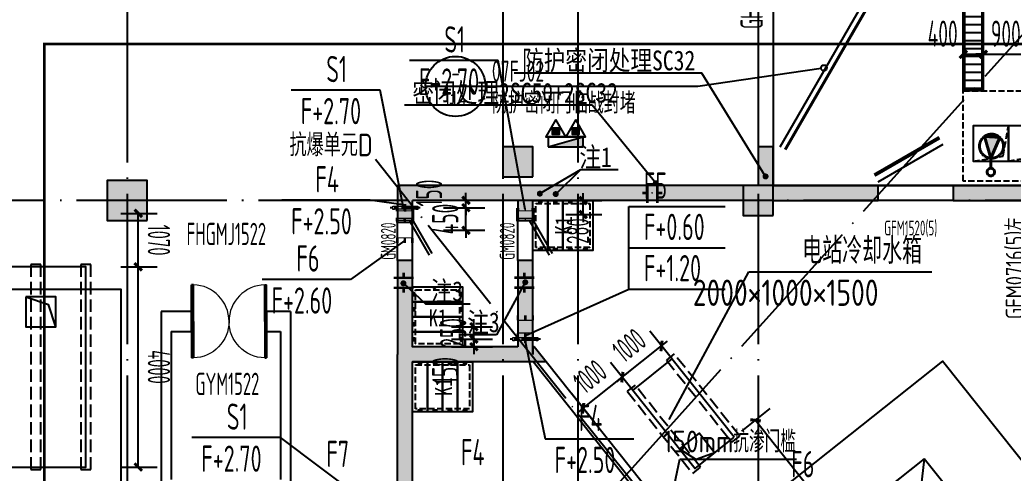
# Model space of a CAD drawing. Extents: x -473190 to 2138458, y -81875 to 2633646.
# Drawn here: x 1089212 to 1109052, y 75494 to 84552 of the extents above; entities that cross this region are included whole.
import ezdxf
from ezdxf.enums import TextEntityAlignment as Align

# ---------------------------------------------------------------- set-up
doc = ezdxf.new("R2010")
doc.units = 0
doc.header["$LTSCALE"] = 1000
for name, pattern in [('__DASH', [0.35, 0.25, -0.1]), ('CENTER2', [1.125, 0.75, -0.125, 0.125, -0.125]), ('CONTINOUS', [0]), ('DASH', [0.35, 0.25, -0.1]), ('DOTE', [2.42, 2, -0.2, 0.02, -0.2]), ('排水', [1.1, 1, -0.1])]:
    doc.linetypes.add(name, pattern=pattern)
for name, color, linetype in [('03小品', 2, 'Continuous'), ('A-COLUMN', 2, 'Continuous'), ('A-WALL', 2, 'Continuous'), ('C_柴油发电机组', 30, 'Continuous'), ('CABLETRAY_DIM', 3, 'Continuous'), ('CASING', 1, 'Continuous'), ('CASING-TEXT', 1, 'CONTINOUS'), ('DIM_IDEN', 3, 'Continuous'), ('DIM_LEAD', 3, 'Continuous'), ('DOOR_FIRE', 4, 'Continuous'), ('DOOR_FIRE_TEXT', 7, 'Continuous'), ('DOTE', 1, 'DOTE'), ('HOLE-TEXT-T', 3, 'Continuous'), ('PUB_DIM', 3, 'Continuous'), ('PUB_HATCH', 8, 'Continuous'), ('PUB_TEXT', 7, 'Continuous'), ('RF-JSK', 9, 'Continuous'), ('RF-M', 4, 'Continuous'), ('RF-MBH', 11, 'Continuous'), ('RF-QT', 30, 'Continuous'), ('TEL_LEAD', 3, 'Continuous'), ('TEL_TEXT', 7, 'Continuous'), ('TH_TEXT', 7, 'Continuous'), ('TWT_DASH', 8, 'DASH'), ('TWT_TEXT', 7, 'Continuous'), ('TWT_水箱', 7, 'Continuous'), ('W-EQUIP_消火栓', 7, 'Continuous'), ('W-EQUIP_灭火器', 7, 'Continuous'), ('人防电气套管', 6, 'Continuous'), ('人防通风设备', 240, 'Continuous'), ('图层1', 7, 'Continuous'), ('水套管', 1, 'Continuous'), ('索引线', 252, 'Continuous'), ('设备轴线', 8, 'Continuous'), ('集水坑', 4, 'Continuous')]:
    doc.layers.add(name, color=color, linetype=linetype)
for name, color, linetype, lineweight in [('GPS-污水', 2, '排水', 40), ('RF-WZ', 110, 'Continuous', 0), ('人防风管', 20, 'Continuous', 13), ('预留穿墙', 1, 'CONTINOUS', 13)]:
    doc.layers.add(name, color=color, linetype=linetype, lineweight=lineweight)
doc.styles.add('_TCH_DIM_T3', font='tssdeng.shx', dxfattribs={"width": 0.564706, "bigfont": '@@@tssdchn.shx'})
doc.styles.add('_TCH_WINDOW', font='tssdeng.shx', dxfattribs={"width": 0.8, "height": 3.5, "bigfont": 'tssdchn.shx'})
doc.styles.get("Standard").update_dxf_attribs({"font": 'gbenor.shx', "bigfont": 'gbcbig.shx'})
doc.styles.add('TYDG_01', font='', dxfattribs={"width": 0.8})
doc.styles.add('TYDG_02', font='TSSDENG', dxfattribs={"width": 0.8, "bigfont": 'TSSDCHN'})
doc.styles.add('宋体', font='', dxfattribs={"width": 0.8})
doc.styles.get('TYDG_01').set_extended_font_data('SimSun')
doc.styles.get('宋体').set_extended_font_data('SimSun')
doc.dimstyles.new('_TCH_ARCH&&150', dxfattribs={"dimtxt": 525, "dimasz": 150, "dimexe": 375, "dimexo": 450, "dimgap": 150, "dimtad": 1, "dimdec": 0, "dimzin": 0, "dimdsep": 46, "dimtxsty": '_TCH_DIM_T3', "dimblk": 'ARCHTICK', "dimcen": 0.09, "dimclrt": 7, "dimazin": 2, "dimtfac": 1, "dimtdec": 0, "dimtix": 1, "dimtmove": 2, "dimatfit": 3, "dimfxl": 0, "dimtolj": 1, "dimtzin": 0, "dimarcsym": 0})
doc.dimstyles.new('_TWT_ARCH&&150', dxfattribs={"dimtxt": 446.25, "dimasz": 150, "dimexe": 375, "dimexo": 450, "dimgap": 189.375, "dimtad": 1, "dimdec": 0, "dimzin": 0, "dimdsep": 46, "dimtxsty": '_TCH_DIM_T3', "dimblk": 'ARCHTICK', "dimcen": 0.09, "dimclrt": 7, "dimazin": 2, "dimtfac": 1, "dimtdec": 0, "dimtix": 1, "dimtmove": 2, "dimatfit": 3, "dimfxl": 0, "dimtolj": 1, "dimtzin": 0, "dimarcsym": 0})

# ---------------------------------------------------------------- blocks, each defined once
blk = doc.blocks.new('fdj')
at = {"layer": 'C_柴油发电机组'}
for points in [[(0, 4200), (-6200, 4200), (-6200, 0), (0, 0)], [(-4700, 1300), (-1700, 1300), (-1700, 2500), (-4700, 2500)], [(-4700, 1300), (-3500, 1300), (-3500, 2500), (-4700, 2500)]]:
    blk.add_lwpolyline(points, close=True, dxfattribs=at)
for points in [[(-3500, 1300), (-4700, 2500)], [(-4700, 1300), (-3500, 2500)], [(-3500, 2100), (-1700, 2100)], [(-3500, 1700), (-1700, 1700)]]:
    blk.add_lwpolyline(points, dxfattribs=at)
at = {"layer": 'C_柴油发电机组', "lineweight": -3, "const_width": 10}
for points in [[(-3950, 1900), (-3950, 2050)], [(-2450, 1900), (-2450, 2050)], [(-3950, 1900), (-4100, 1900)], [(-3950, 1900), (-3950, 1750)], [(-3950, 1900), (-3800, 1900)], [(-2450, 1900), (-2600, 1900)], [(-2450, 1900), (-2450, 1750)], [(-2450, 1900), (-2300, 1900)]]:
    blk.add_lwpolyline(points, dxfattribs=at)
blk = doc.blocks.new('$SB01_1')
h = blk.add_hatch(color=256)
h.dxf.hatch_style = 1
h.paths.add_polyline_path([(-0.381, -0.323), (0.5, 0), (-0.381, 0.323)])
h.paths.add_polyline_path([(0, 0), (0.002, 0), (0.002, 0.001), (0, 0.001)], flags=24)
h.paths.add_polyline_path([(0, -0.002), (0.003, -0.002), (0.003, -0.001), (0, -0.001)], flags=24)
h.paths.add_polyline_path([(0, -0.003), (0.003, -0.003), (0.003, -0.002), (0, -0.002)], flags=24)
for p, q in [((0.5, 0), (-0.381, 0.323)), ((-0.381, 0.323), (-0.381, -0.323)), ((0.5, 0), (-0.381, -0.323))]:
    blk.add_line(p, q)
blk.add_circle((0, 0), 0.5)
at = {"flags": 1}
for tag, p in [('UNIT', (0, 0)), ('SPEC', (0, -0.002)), ('WHAT', (0, -0.003))]:
    blk.add_attdef(tag, p, '', height=0.001, dxfattribs=at)
blk = doc.blocks.new('_ArchTick')
at = {"color": 0, "linetype": 'ByBlock', "const_width": 0.4}
blk.add_lwpolyline([(-0.5, -0.5), (0.5, 0.5)], dxfattribs=at)
blk = doc.blocks.new('*D5287')
at = {"layer": 'Defpoints', "color": 0, "transparency": 16777216}
for p in [(202234, -100747), (201834, -101706), (202234, -101706)]:
    blk.add_point(p, dxfattribs=at)
at = {"layer": 'PUB_DIM', "color": 0, "lineweight": -2, "transparency": 16777216}
for p, q in [((201834, -101256), (201834, -100372)), ((202234, -101256), (202234, -100372)), ((201834, -100747), (202234, -100747))]:
    blk.add_line(p, q, dxfattribs=at)
at = {"layer": 'PUB_DIM', "color": 0, "lineweight": -2, "transparency": 16777216, "xscale": 150, "yscale": 150, "zscale": 150, "rotation": 180}
blk.add_blockref('_ArchTick', (201834, -100747), dxfattribs=at)
at = {"layer": 'PUB_DIM', "color": 0, "lineweight": -2, "transparency": 16777216, "xscale": 150, "yscale": 150, "zscale": 150}
blk.add_blockref('_ArchTick', (202234, -100747), dxfattribs=at)
at = {"layer": 'PUB_DIM', "color": 7, "transparency": 16777216, "insert": (201422, -100335), "char_height": 525, "attachment_point": 5, "style": '_TCH_DIM_T3'}
blk.add_mtext('\\A1;400', dxfattribs=at)
blk = doc.blocks.new('*D5288')
at = {"layer": 'Defpoints', "color": 0, "transparency": 16777216}
for p in [(203134, -100747), (202234, -101706), (203134, -101706)]:
    blk.add_point(p, dxfattribs=at)
at = {"layer": 'PUB_DIM', "color": 0, "lineweight": -2, "transparency": 16777216}
for p, q in [((202234, -101256), (202234, -100372)), ((203134, -101256), (203134, -100372)), ((202234, -100747), (202084, -100747)), ((202234, -100747), (203134, -100747)), ((203134, -100747), (203284, -100747))]:
    blk.add_line(p, q, dxfattribs=at)
at = {"layer": 'PUB_DIM', "color": 0, "lineweight": -2, "transparency": 16777216, "xscale": 150, "yscale": 150, "zscale": 150}
blk.add_blockref('_ArchTick', (202234, -100747), dxfattribs=at)
at = {"layer": 'PUB_DIM', "color": 0, "lineweight": -2, "transparency": 16777216, "xscale": 150, "yscale": 150, "zscale": 150, "rotation": 180}
blk.add_blockref('_ArchTick', (203134, -100747), dxfattribs=at)
at = {"layer": 'PUB_DIM', "color": 7, "transparency": 16777216, "insert": (202684, -100335), "char_height": 525, "attachment_point": 5, "style": '_TCH_DIM_T3'}
blk.add_mtext('\\A1;900', dxfattribs=at)
blk = doc.blocks.new('$TwtSys$00000434')
for p, q in [((-0.5, 0.5), (-0.5, -0.5)), ((-0.5, -0.5), (0.5, 0.5)), ((0.5, 0.5), (-0.5, 0.5)), ((0.5, -0.5), (0.5, 0.5)), ((-0.5, -0.5), (0.5, -0.5))]:
    blk.add_line(p, q)
blk.add_solid([(0.5, -0.5), (0.5, 0.5), (-0.5, -0.5)])
blk = doc.blocks.new('$TwtSys$00000546')
h = blk.add_hatch()
h.set_pattern_fill('ANSI31', color=256, scale=200, style=0)
h.set_pattern_definition([(45, (-38543.802, -6670.83), (-17.67767, 17.67767), [])])
h.paths.add_polyline_path([(-65, 174), (65, 174), (65, 44), (-65, 44)])
for points in [[(0, 344), (-198, 0), (198, 0)], [(-65, 174), (65, 174), (65, 44), (-65, 44)]]:
    blk.add_lwpolyline(points, close=True)
blk = doc.blocks.new('RFJSK1')
at = {"layer": 'RF-JSK'}
for p, q in [((220418, 104411), (220418, 104351)), ((221398, 104411), (221398, 104351)), ((220418, 104111), (220418, 104051)), ((221398, 104111), (221398, 104051)), ((220418, 103811), (220418, 103751)), ((221398, 103811), (221398, 103751)), ((220418, 103511), (220418, 103451)), ((221398, 103511), (221398, 103451))]:
    blk.add_line(p, q, dxfattribs=at)
for points in [[(220408, 104531), (221408, 104531), (221408, 103331), (220408, 103331), (220408, 104531)], [(220408, 104411), (220408, 104531), (221408, 104531), (221408, 104411)], [(220408, 104411), (220448, 104411), (220448, 104351), (220408, 104351)], [(221408, 104411), (221368, 104411), (221368, 104351), (221408, 104351)], [(221408, 104351), (221408, 104231), (220408, 104231), (220408, 104351)], [(220408, 104111), (220408, 104231), (221408, 104231), (221408, 104111)], [(220408, 104111), (220448, 104111), (220448, 104051), (220408, 104051)], [(221408, 104051), (221408, 103931), (220408, 103931), (220408, 104051)], [(221408, 104111), (221368, 104111), (221368, 104051), (221408, 104051)], [(220408, 103811), (220408, 103931), (221408, 103931), (221408, 103811)], [(220408, 103811), (220448, 103811), (220448, 103751), (220408, 103751)], [(221408, 103811), (221368, 103811), (221368, 103751), (221408, 103751)], [(221408, 103751), (221408, 103631), (220408, 103631), (220408, 103751)], [(220408, 103511), (220408, 103631), (221408, 103631), (221408, 103511)], [(220408, 103511), (220448, 103511), (220448, 103451), (220408, 103451)], [(221408, 103451), (221408, 103331), (220408, 103331), (220408, 103451)], [(221408, 103511), (221368, 103511), (221368, 103451), (221408, 103451)]]:
    blk.add_lwpolyline(points, dxfattribs=at)
at = {"layer": 'RF-JSK', "linetype": '__DASH', "ltscale": 0.5}
blk.add_lwpolyline([(220468, 104471), (221348, 104471), (221348, 103391), (220468, 103391)], close=True, dxfattribs=at)
at = {"layer": 'RF-JSK', "color": 110, "style": 'TYDG_01', "width": 0.8}
blk.add_text('K1', height=339.9, dxfattribs=at).set_placement((220727, 103744))
blk = doc.blocks.new('$DorLib2D$00000179')
at = {"color": 0}
for p, q in [((-0.54, 0.169), (0.326, 0.669)), ((-0.5, 0.1), (0.366, 0.6))]:
    blk.add_line(p, q, dxfattribs=at)
blk = doc.blocks.new('$DorLib2D$00000002')
for p, q in [((-0.5, 0), (-0.5, 0.4875)), ((-0.475, 0.4875), (-0.5, 0.4875)), ((-0.475, 0), (-0.475, 0.4875)), ((0.475, 0), (0.475, 0.4875)), ((0.475, 0.4875), (0.5, 0.4875)), ((0.5, 0), (0.5, 0.4875)), ((-0.5, 0), (-0.475, 0)), ((0.5, 0), (0.475, 0))]:
    blk.add_line(p, q)
at = {"lineweight": 13}
for centre, start, end in [((-0.4875, 0), 0, 88.53072), ((0.4875, 0), 91.46928, 180)]:
    blk.add_arc(centre, 0.4875, start, end, dxfattribs=at)
blk = doc.blocks.new('$DorLib2D$00000212')
at = {"color": 0}
for p, q in [((-0.5, 0.0417), (-0.067, 0.2917)), ((0.5, 0.0417), (0.067, 0.2917))]:
    blk.add_line(p, q, dxfattribs=at)
at = {"color": 0, "const_width": 0.00833}
for points in [[(-0.5083, 0.0561), (-0.0753, 0.3061)], [(0.5083, 0.0561), (0.0753, 0.3061)]]:
    blk.add_lwpolyline(points, dxfattribs=at)
blk = doc.blocks.new('$DorLib2D$00000191')
at = {"color": 0}
blk.add_line((-0.5, 0.15), (0.366, 0.65), dxfattribs=at)
at = {"color": 0, "const_width": 0.05}
blk.add_lwpolyline([(-0.55, 0.237), (0.316, 0.737)], dxfattribs=at)
blk = doc.blocks.new('afasgasg')
at = {"layer": 'PUB_HATCH'}
for points in [[(520148.2, -734460.2), (520148.2, -733685.2), (519848.2, -733685.2), (519848.2, -734460.2), (519998.2, -734610.2)], [(512648.2, -734460.2), (512648.2, -735160.2), (512948.2, -735160.2), (512948.2, -734760.2)], [(515198.2, -734660.2), (515198.2, -734460.2), (512648.2, -734460.2), (512948.2, -734760.2), (515048.2, -734760.2)], [(519998.2, -734610.2), (519848.2, -734460.2), (515198.2, -734460.2), (515198.2, -734660.2), (515348.2, -734760.2), (519848.2, -734760.2)], [(520148.2, -734760.2), (522248.2, -734760.2), (522248.2, -734460.2), (520148.2, -734460.2), (519998.2, -734610.2)], [(525548.2, -734460.2), (523748.2, -734460.2), (523748.2, -734760.2), (525248.2, -734760.2)], [(515048.2, -734760.2), (515048.2, -735160.2), (515348.2, -735160.2), (515348.2, -734760.2), (515198.2, -734660.2)], [(519998.2, -734610.2), (519848.2, -734760.2), (520148.2, -734760.2)], [(512948.2, -737685.2), (512948.2, -735960.2), (512648.2, -735960.2), (512648.2, -737835.2), (512848.2, -737835.2)], [(515348.2, -737835.2), (515348.2, -735960.2), (515048.2, -735960.2), (515048.2, -737685.2), (515148.2, -737835.2)], [(512648.2, -740989.3), (512948.2, -741133.9), (512948.2, -737985.2), (512848.2, -737835.2), (512648.2, -737835.2)], [(515148.2, -737835.2), (515048.2, -737685.2), (512948.2, -737685.2), (512848.2, -737835.2), (512948.2, -737985.2), (515048.2, -737985.2)], [(515379.3, -737685.2), (515348.2, -737685.2), (515048.2, -737985.2), (515618.2, -737985.2)], [(515048.2, -737985.2), (515348.2, -737685.2), (515348.2, -737835.2), (515148.2, -737835.2)]]:
    blk.add_hatch(color=256, dxfattribs=at).paths.add_polyline_path(points)
blk.add_lwpolyline([(503123.2, -736535.2), (507123.2, -736535.2), (507123.2, -740535.2), (503123.2, -740535.2), (503123.2, -736535.2)])
at = {"layer": 'A-WALL'}
for p, q in [((508531.5, -736975.3), (507923.2, -736975.3)), ((507923.2, -736975.3), (507923.2, -740535.2)), ((508531.5, -737375.3), (508531.5, -736975.3)), ((510510.9, -736975.3), (510031.5, -736975.3)), ((510031.5, -736975.3), (510031.5, -737375.3)), ((510510.9, -736975.3), (510510.9, -740535.2)), ((508123.2, -737375.3), (508531.5, -737375.3)), ((508123.2, -737375.3), (508123.2, -740335.2)), ((510031.5, -737375.3), (510310.9, -737375.3)), ((510310.9, -737375.3), (510310.9, -740335.2)), ((515362.6, -737985.2), (517766.6, -741004)), ((517923, -740879.4), (515618.2, -737985.2))]:
    blk.add_line(p, q, dxfattribs=at)
at = {"layer": 'DIM_LEAD', "color": 0}
for p, q in [((518050.3, -741039.2), (518287, -739928.4)), ((518287, -739928.4), (520616, -739928.4))]:
    blk.add_line(p, q, dxfattribs=at)
at = {"layer": 'DOTE'}
blk.add_line((522040.5, -746290.4), (512205.1, -733940.1), dxfattribs=at)
at = {"layer": 'RF-M'}
for p, q in [((523748.2, -734460.2), (522248.2, -734460.2)), ((523748.2, -734760.2), (522248.2, -734760.2)), ((512648.2, -735960.2), (512648.2, -735160.2)), ((512948.2, -735960.2), (512948.2, -735160.2)), ((515048.2, -735960.2), (515048.2, -735160.2)), ((515348.2, -735960.2), (515348.2, -735160.2))]:
    blk.add_line(p, q, dxfattribs=at)
at = {"layer": 'RF-QT'}
for p, q in [((520148.2, -733685.2), (519848.2, -733685.2)), ((519848.2, -733685.2), (519848.2, -734460.2)), ((520148.2, -734460.2), (520148.2, -733685.2)), ((512648.2, -734460.2), (512648.2, -735160.2)), ((515198.2, -734460.2), (512648.2, -734460.2)), ((519848.2, -734460.2), (515198.2, -734460.2)), ((522248.2, -734460.2), (520148.2, -734460.2)), ((522248.2, -734760.2), (522248.2, -734460.2)), ((525548.2, -734460.2), (523748.2, -734460.2)), ((523748.2, -734460.2), (523748.2, -734760.2)), ((512948.2, -735160.2), (512948.2, -734760.2)), ((515048.2, -734760.2), (512948.2, -734760.2)), ((515048.2, -734760.2), (515048.2, -735160.2)), ((519848.2, -734760.2), (515348.2, -734760.2)), ((515348.2, -735160.2), (515348.2, -734760.2)), ((519848.2, -734760.2), (519848.2, -734760.2)), ((520148.2, -734760.2), (519848.2, -734760.2)), ((520148.2, -734760.2), (522248.2, -734760.2)), ((520148.2, -734760.2), (520148.2, -734760.2)), ((523748.2, -734760.2), (525248.2, -734760.2)), ((512648.2, -735160.2), (512948.2, -735160.2)), ((515048.2, -735160.2), (515348.2, -735160.2)), ((512948.2, -735960.2), (512648.2, -735960.2)), ((512648.2, -735960.2), (512648.2, -737835.2)), ((512948.2, -737685.2), (512948.2, -735960.2)), ((515348.2, -735960.2), (515048.2, -735960.2)), ((515048.2, -735960.2), (515048.2, -737685.2)), ((515348.2, -737835.2), (515348.2, -735960.2)), ((512648.2, -740989.3), (512648.2, -737835.2)), ((515048.2, -737685.2), (512948.2, -737685.2)), ((515379.3, -737685.2), (515348.2, -737685.2)), ((515348.2, -737685.2), (515348.2, -737835.2)), ((515618.2, -737985.2), (515379.3, -737685.2)), ((515048.2, -737985.2), (512948.2, -737985.2)), ((512948.2, -741133.9), (512948.2, -737985.2)), ((515618.2, -737985.2), (515048.2, -737985.2)), ((515048.2, -737985.2), (515048.2, -737985.2))]:
    blk.add_line(p, q, dxfattribs=at)
at = {"layer": 'DOOR_FIRE'}
ref = blk.add_blockref('$DorLib2D$00000002', (509281.5, -737175.3), dxfattribs=dict(at, xscale=-1500, yscale=-1500, zscale=400, rotation=180.0000000045143))
ref.add_attrib('A', 'FHGMJ1522', (508433.4, -735652.2), dxfattribs={"layer": 'DOOR_FIRE_TEXT', "height": 446.25, "rotation": 0, "style": '_TCH_WINDOW', "width": 0.564706})
ref = blk.add_blockref('$DorLib2D$00000002', (509281.5, -737175.3), dxfattribs=dict(at, xscale=-1500, yscale=1500, zscale=100, rotation=180.0000000045143))
ref.add_attrib('A', 'GYM1522', (508607.9, -738647.7), dxfattribs={"layer": 'DOOR_FIRE_TEXT', "height": 446.25, "rotation": 0, "style": '_TCH_WINDOW', "width": 0.564706})
at = {"layer": 'RF-JSK', "linetype": 'ByBlock', "rotation": 90}
for p in [(619878.8, -956168.4), (617478.8, -959393.4)]:
    blk.add_blockref('RFJSK1', p, dxfattribs=at)
at = {"layer": 'RF-JSK', "linetype": 'ByBlock'}
blk.add_blockref('RFJSK1', (292540, -841015.8), dxfattribs=at)
at = {"layer": 'RF-M'}
ref = blk.add_blockref('$DorLib2D$00000212', (519998.2, -730185.2), dxfattribs=dict(at, xscale=-7000, yscale=7000, zscale=300, rotation=270))
ref.add_attrib('A', 'GHSFM7022(5)', (519944.6, -731333.8), dxfattribs={"layer": 'RF-MBH', "height": 446.25, "rotation": 90, "style": '_TCH_WINDOW', "width": 0.564706})
ref = blk.add_blockref('$DorLib2D$00000191', (522998.2, -734610.2), dxfattribs=dict(at, xscale=-1500, yscale=-1500, zscale=300, rotation=180))
ref.add_attrib('A', 'GFM1520(5)', (522368.2, -735458.7), dxfattribs={"layer": 'RF-MBH', "height": 297.5, "style": '_TCH_WINDOW', "width": 0.564706})
at = {"layer": 'RF-M', "lineweight": 15}
ref = blk.add_blockref('$DorLib2D$00000179', (512798.2, -735560.2), dxfattribs=dict(at, xscale=-800, yscale=-800, zscale=300, rotation=90))
ref.add_attrib('A', 'GM0820', (512611.8, -735944.7), dxfattribs={"layer": 'RF-MBH', "lineweight": 15, "height": 297.5, "rotation": 90, "style": '_TCH_WINDOW', "width": 0.564706})
ref = blk.add_blockref('$DorLib2D$00000179', (515198.2, -735560.2), dxfattribs=dict(at, xscale=-800, yscale=-800, zscale=300, rotation=90))
ref.add_attrib('A', 'GM0820', (514987, -735944.7), dxfattribs={"layer": 'RF-MBH', "lineweight": 15, "height": 297.5, "rotation": 90, "style": '_TCH_WINDOW', "width": 0.564706})
ref = blk.add_blockref('$DorLib2D$00000191', (525398.2, -735910.2), dxfattribs=dict(at, xscale=700, yscale=-700, zscale=300, rotation=90.00000000286937))
ref.add_attrib('A', 'GFM0716(5)左', (525148.2, -737132.3), dxfattribs={"layer": 'RF-MBH', "lineweight": 15, "height": 350, "rotation": 90, "style": '_TCH_WINDOW', "width": 0.8})
at = {"layer": 'PUB_TEXT'}
blk.add_text('150mm抗渗门槛', height=434.04, dxfattribs=at).set_placement((517952.3, -739793.4))
blk = doc.blocks.new('zsgc')
at = {"layer": 'RF-WZ', "style": 'TYDG_02', "width": 0.8}
blk.add_text('抗爆单元D', height=450, rotation=90, dxfattribs=at).set_placement((-243153.1, -165518.6))
blk = doc.blocks.new('TG11')
at = {"layer": '人防电气套管', "const_width": 50}
for points in [[(150, 200), (150, 100)], [(350, 100), (-50, 100)], [(350, -100), (-50, -100)], [(150, -100), (150, -200)]]:
    blk.add_lwpolyline(points, dxfattribs=at)
at = {"layer": '人防电气套管'}
blk.add_circle((150, 0), 0.00936, dxfattribs=at)
blk = doc.blocks.new('A$C1A97502D')
at = {"layer": 'CABLETRAY_DIM'}
for p, q in [((-18621, -81453), (-22370, -81453)), ((-17350, -83520), (-18621, -81453)), ((-20813, -82097), (-24562, -82097)), ((-19542, -83655), (-20813, -82097))]:
    blk.add_line(p, q, dxfattribs=at)
at = {"layer": 'CABLETRAY_DIM', "const_width": 60}
for points in [[(-17334, -83546, 1), (-17366, -83494, 1)], [(-19523, -83678, 1), (-19561, -83631, 1)]]:
    blk.add_lwpolyline(points, format="xyb", close=True, dxfattribs=at)
at = {"layer": 'TEL_LEAD'}
for p, q in [((-21859, -83863), (-21040, -83384)), ((-21541, -83872), (-21040, -83384)), ((-21040, -83384), (-20295, -83384)), ((-24583, -85655), (-24141, -86063)), ((-22150, -85635), (-22723, -86684)), ((-24141, -86063), (-23249, -86063)), ((-22723, -86684), (-23467, -86684))]:
    blk.add_line(p, q, dxfattribs=at)
at = {"layer": 'TEL_LEAD', "const_width": 60}
for points in [[(-21884, -83879, 1), (-21833, -83848, 1)], [(-21563, -83893, 1), (-21520, -83851, 1)], [(-24605, -85635, 1), (-24561, -85676, 1)], [(-22136, -85608, 1), (-22164, -85661, 1)]]:
    blk.add_lwpolyline(points, format="xyb", close=True, dxfattribs=at)
at = {"layer": '人防电气套管', "rotation": 90}
blk.add_blockref('TG11', (-19612, -84000), dxfattribs=at)
at = {"layer": '人防电气套管'}
for p in [(-24729, -85645), (-22319, -85641)]:
    blk.add_blockref('TG11', p, dxfattribs=at)
at = {"layer": 'TEL_TEXT', "style": '宋体', "width": 0.8}
for s, height, p in [('防护密闭处理SC32', 396.5, (-22213, -81400)), ('密闭处理2SC50+2SC32', 396.52, (-24404, -82045)), ('注1', 396.5, (-21069, -83331)), ('注3', 396.5, (-24041, -86010)), ('注3', 396.5, (-23309, -86632))]:
    blk.add_text(s, height=height, dxfattribs=at).set_placement(p)
blk = doc.blocks.new('*D5852')
at = {"layer": 'Defpoints', "color": 0, "transparency": 16777216}
for p in [(-29080, -80025), (-28280, -80025), (-29080, -84025)]:
    blk.add_point(p, dxfattribs=at)
at = {"layer": 'TWT_水箱', "color": 0, "lineweight": -2, "transparency": 16777216}
for p, q in [((-28630, -80025), (-27905, -80025)), ((-28280, -84025), (-28280, -80025)), ((-28630, -84025), (-27905, -84025))]:
    blk.add_line(p, q, dxfattribs=at)
at = {"layer": 'TWT_水箱', "color": 0, "lineweight": -2, "transparency": 16777216, "xscale": 150, "yscale": 150, "zscale": 150}
for p, rotation in [((-28280, -80025), 90.00012351679403), ((-28280, -84025), 270.000123516794)]:
    blk.add_blockref('_ArchTick', p, dxfattribs=dict(at, rotation=rotation))
at = {"layer": 'TWT_水箱', "color": 7, "transparency": 16777216, "insert": (-27867, -82025), "char_height": 446.2, "attachment_point": 5, "rotation": 270.0001, "style": '_TCH_DIM_T3'}
blk.add_mtext('\\A1;4000', dxfattribs=at)
blk = doc.blocks.new('*D5853')
at = {"layer": 'Defpoints', "color": 0, "transparency": 16777216}
for p in [(-29080, -78955), (-28280, -78955), (-29080, -80025)]:
    blk.add_point(p, dxfattribs=at)
at = {"layer": 'TWT_水箱', "color": 0, "lineweight": -2, "transparency": 16777216}
for p, q in [((-28630, -78955), (-27905, -78955)), ((-28280, -80025), (-28280, -78955)), ((-28630, -80025), (-27905, -80025))]:
    blk.add_line(p, q, dxfattribs=at)
at = {"layer": 'TWT_水箱', "color": 0, "lineweight": -2, "transparency": 16777216, "xscale": 150, "yscale": 150, "zscale": 150}
for p, rotation in [((-28280, -78955), 90.00012351679396), ((-28280, -80025), 270.000123516794)]:
    blk.add_blockref('_ArchTick', p, dxfattribs=dict(at, rotation=rotation))
at = {"layer": 'TWT_水箱', "color": 7, "transparency": 16777216, "insert": (-27867, -79490), "char_height": 446.2, "attachment_point": 5, "rotation": 270.0001, "style": '_TCH_DIM_T3'}
blk.add_mtext('\\A1;1070', dxfattribs=at)
blk = doc.blocks.new('*D5874')
at = {"layer": 'Defpoints', "color": 0, "transparency": 16777216}
for p in [(-17828, -81605), (-17330, -82230), (-18112, -82853)]:
    blk.add_point(p, dxfattribs=at)
at = {"layer": 'TWT_水箱', "color": 0, "lineweight": -2, "transparency": 16777216}
for p, q in [((-17610, -81878), (-18062, -81311)), ((-17828, -81605), (-17711, -81511)), ((-18611, -82228), (-17828, -81605)), ((-18393, -82501), (-18844, -81934)), ((-18611, -82228), (-18728, -82321))]:
    blk.add_line(p, q, dxfattribs=at)
at = {"layer": 'TWT_水箱', "color": 0, "lineweight": -2, "transparency": 16777216, "xscale": 150, "yscale": 150, "zscale": 150}
for p, rotation in [((-17828, -81605), 218.5325870247255), ((-18611, -82228), 38.53258702472546)]:
    blk.add_blockref('_ArchTick', p, dxfattribs=dict(at, rotation=rotation))
at = {"layer": 'TWT_水箱', "color": 7, "transparency": 16777216, "insert": (-18476, -81593), "char_height": 446.2, "attachment_point": 5, "rotation": 38.5326, "style": '_TCH_DIM_T3'}
blk.add_mtext('\\A1;1000', dxfattribs=at)
blk = doc.blocks.new('*D5875')
at = {"layer": 'Defpoints', "color": 0, "transparency": 16777216}
for p in [(-18611, -82228), (-18112, -82853), (-18895, -83476)]:
    blk.add_point(p, dxfattribs=at)
at = {"layer": 'TWT_水箱', "color": 0, "lineweight": -2, "transparency": 16777216}
for p, q in [((-18393, -82501), (-18844, -81934)), ((-18611, -82228), (-18493, -82134)), ((-19393, -82850), (-18611, -82228)), ((-19175, -83124), (-19627, -82557)), ((-19393, -82850), (-19510, -82944))]:
    blk.add_line(p, q, dxfattribs=at)
at = {"layer": 'TWT_水箱', "color": 0, "lineweight": -2, "transparency": 16777216, "xscale": 150, "yscale": 150, "zscale": 150}
for p, rotation in [((-18611, -82228), 218.5325870247249), ((-19393, -82850), 38.53258702472482)]:
    blk.add_blockref('_ArchTick', p, dxfattribs=dict(at, rotation=rotation))
at = {"layer": 'TWT_水箱', "color": 7, "transparency": 16777216, "insert": (-19259, -82216), "char_height": 446.2, "attachment_point": 5, "rotation": 38.5326, "style": '_TCH_DIM_T3'}
blk.add_mtext('\\A1;1000', dxfattribs=at)
blk = doc.blocks.new('*D5876')
at = {"layer": 'Defpoints', "color": 0, "transparency": 16777216}
for p in [(-16576, -83588), (-12462, -87471), (-13088, -87969)]:
    blk.add_point(p, dxfattribs=at)
at = {"layer": 'TWT_水箱', "color": 0, "lineweight": -2, "transparency": 16777216}
for p, q in [((-16224, -83308), (-15657, -82856)), ((-15950, -83090), (-14610, -84773)), ((-12462, -87471), (-13927, -85631)), ((-12736, -87689), (-12168, -87237))]:
    blk.add_line(p, q, dxfattribs=at)
at = {"layer": 'TWT_水箱', "color": 0, "lineweight": -2, "transparency": 16777216, "xscale": 150, "yscale": 150, "zscale": 150}
for p, rotation in [((-15950, -83090), 128.5325870247285), ((-12462, -87471), 308.5325870247285)]:
    blk.add_blockref('_ArchTick', p, dxfattribs=dict(at, rotation=rotation))
at = {"layer": 'TWT_水箱', "color": 7, "transparency": 16777216, "insert": (-14558, -85433), "char_height": 446.2, "attachment_point": 5, "rotation": 308.5326, "style": '_TCH_DIM_T3'}
blk.add_mtext('\\A1;5600', dxfattribs=at)
blk = doc.blocks.new('$VALVE$00000549')
at = {"const_width": 30}
for points in [[(-290, -176), (-290, 176)], [(40, 101), (-210, 101), (-210, 176)], [(40, 101), (40, 176)], [(40, 101), (290, 101), (290, 176)], [(-210, -174), (-210, -99), (40, -99)], [(40, -174), (40, -99)], [(290, -174), (290, -99), (40, -99)]]:
    blk.add_lwpolyline(points, dxfattribs=at)
blk = doc.blocks.new('$VALVE$00000551')
at = {"const_width": 30}
for points in [[(-332, -177), (-332, 175)], [(-2, 100), (-252, 100), (-252, 175)], [(-2, 100), (-2, 175)], [(-2, 100), (248, 100), (248, 175)], [(332, -175), (332, 177)], [(-252, -175), (-252, -100), (-2, -100)], [(-2, -175), (-2, -100)], [(248, -175), (248, -100), (-2, -100)]]:
    blk.add_lwpolyline(points, dxfattribs=at)
blk = doc.blocks.new('*D5878')
at = {"layer": 'Defpoints', "color": 0, "transparency": 16777216}
for p in [(-20191, -78700), (-19392, -78700), (-20191, -78980)]:
    blk.add_point(p, dxfattribs=at)
at = {"layer": '水套管', "color": 0, "lineweight": -2, "transparency": 16777216}
for p, q in [((-19392, -78700), (-19392, -78550)), ((-19741, -78700), (-19017, -78700)), ((-19392, -78980), (-19392, -78700)), ((-19741, -78980), (-19017, -78980)), ((-19392, -78980), (-19392, -79130))]:
    blk.add_line(p, q, dxfattribs=at)
at = {"layer": '水套管', "color": 0, "lineweight": -2, "transparency": 16777216, "xscale": 150, "yscale": 150, "zscale": 150}
for p, rotation in [((-19392, -78700), 270), ((-19392, -78980), 90)]:
    blk.add_blockref('_ArchTick', p, dxfattribs=dict(at, rotation=rotation))
at = {"layer": '水套管', "color": 7, "transparency": 16777216, "insert": (-19500, -79309), "char_height": 446.2, "attachment_point": 5, "rotation": 90, "style": '_TCH_DIM_T3'}
blk.add_mtext('\\A1;280', dxfattribs=at)
blk = doc.blocks.new('套管')
at = {"layer": 'CASING'}
for points, const_width in [([(1254603, -142324), (1254603, -142222)], 50), ([(1254753, -142324), (1254753, -142222)], 50), ([(1254903, -142324), (1254903, -142222)], 50), ([(1254903, -142324), (1254603, -142324)], 25)]:
    blk.add_lwpolyline(points, dxfattribs=dict(at, const_width=const_width))
blk = doc.blocks.new('A$C288438C9')
at = {"layer": '人防通风设备', "const_width": 50}
for points in [[(50, 300), (0, 300)], [(100, 300), (150, 300)]]:
    blk.add_lwpolyline(points, dxfattribs=at)
at = {"layer": '人防风管'}
for p, q in [((50, 50), (50, 550)), ((100, 50), (100, 550))]:
    blk.add_line(p, q, dxfattribs=at)
for points in [[(40, 515), (110, 515), (110, 550), (40, 550)], [(40, 50), (110, 50), (110, 85), (40, 85)]]:
    blk.add_lwpolyline(points, close=True, dxfattribs=at)
at = {"layer": '设备轴线', "linetype": 'CENTER2', "ltscale": 0.5}
blk.add_line((75, 0), (75, 600), dxfattribs=at)
blk = doc.blocks.new('*D5934')
at = {"layer": 'CASING-TEXT', "color": 0, "lineweight": -2, "transparency": 16777216}
for p, q in [((-21736, -78846), (-21736, -78696)), ((-22186, -78846), (-21361, -78846)), ((-21736, -79296), (-21736, -78846)), ((-22186, -79296), (-21361, -79296)), ((-21736, -79296), (-21736, -79446))]:
    blk.add_line(p, q, dxfattribs=at)
at = {"layer": 'Defpoints', "color": 0, "transparency": 16777216}
for p in [(-22636, -78846), (-21736, -78846), (-22636, -79296)]:
    blk.add_point(p, dxfattribs=at)
at = {"layer": 'CASING-TEXT', "color": 0, "lineweight": -2, "transparency": 16777216, "xscale": 150, "yscale": 150, "zscale": 150}
for p, rotation in [((-21736, -78846), 269.9818715381731), ((-21736, -79296), 89.98187153817311)]:
    blk.add_blockref('_ArchTick', p, dxfattribs=dict(at, rotation=rotation))
at = {"layer": 'CASING-TEXT', "color": 7, "transparency": 16777216, "insert": (-22149, -79071), "char_height": 525, "attachment_point": 5, "rotation": 89.9819, "style": '_TCH_DIM_T3'}
blk.add_mtext('\\A1;450', dxfattribs=at)
blk = doc.blocks.new('*D5935')
at = {"layer": 'CASING-TEXT', "color": 0, "lineweight": -2, "transparency": 16777216}
for p, q in [((-21736, -78696), (-21736, -78546)), ((-22186, -78696), (-21361, -78696)), ((-21736, -78846), (-21736, -78696)), ((-22186, -78846), (-21361, -78846)), ((-21736, -78846), (-21736, -78996))]:
    blk.add_line(p, q, dxfattribs=at)
at = {"layer": 'Defpoints', "color": 0, "transparency": 16777216}
for p in [(-22636, -78696), (-21736, -78696), (-22636, -78846)]:
    blk.add_point(p, dxfattribs=at)
at = {"layer": 'CASING-TEXT', "color": 0, "lineweight": -2, "transparency": 16777216, "xscale": 150, "yscale": 150, "zscale": 150}
for p, rotation in [((-21736, -78696), 269.9818715381734), ((-21736, -78846), 89.98187153817344)]:
    blk.add_blockref('_ArchTick', p, dxfattribs=dict(at, rotation=rotation))
at = {"layer": 'CASING-TEXT', "color": 7, "transparency": 16777216, "insert": (-22474, -78552), "char_height": 525, "attachment_point": 5, "rotation": 89.9819, "style": '_TCH_DIM_T3'}
blk.add_mtext('\\A1;150', dxfattribs=at)
blk = doc.blocks.new('*D5936')
at = {"layer": 'CASING-TEXT', "color": 0, "lineweight": -2, "transparency": 16777216}
for p, q in [((-21578, -81222), (-21578, -81072)), ((-22028, -81222), (-21203, -81222)), ((-21578, -81472), (-21578, -81222)), ((-22028, -81472), (-21203, -81472)), ((-21578, -81472), (-21578, -81622))]:
    blk.add_line(p, q, dxfattribs=at)
at = {"layer": 'Defpoints', "color": 0, "transparency": 16777216}
for p in [(-22478, -81221), (-21578, -81222), (-22478, -81471)]:
    blk.add_point(p, dxfattribs=at)
at = {"layer": 'CASING-TEXT', "color": 0, "lineweight": -2, "transparency": 16777216, "xscale": 150, "yscale": 150, "zscale": 150}
for p, rotation in [((-21578, -81222), 269.9818715468444), ((-21578, -81472), 89.98187154684442)]:
    blk.add_blockref('_ArchTick', p, dxfattribs=dict(at, rotation=rotation))
at = {"layer": 'CASING-TEXT', "color": 7, "transparency": 16777216, "insert": (-21991, -81347), "char_height": 525, "attachment_point": 5, "rotation": 89.9819, "style": '_TCH_DIM_T3'}
blk.add_mtext('\\A1;250', dxfattribs=at)
blk = doc.blocks.new('*D5937')
at = {"layer": 'CASING-TEXT', "color": 0, "lineweight": -2, "transparency": 16777216}
for p, q in [((-21578, -81472), (-21578, -81322)), ((-22028, -81472), (-21203, -81472)), ((-21578, -81622), (-21578, -81472)), ((-22028, -81622), (-21203, -81622)), ((-21578, -81622), (-21578, -81772))]:
    blk.add_line(p, q, dxfattribs=at)
at = {"layer": 'Defpoints', "color": 0, "transparency": 16777216}
for p in [(-22478, -81471), (-21578, -81472), (-22478, -81621)]:
    blk.add_point(p, dxfattribs=at)
at = {"layer": 'CASING-TEXT', "color": 0, "lineweight": -2, "transparency": 16777216, "xscale": 150, "yscale": 150, "zscale": 150}
for p, rotation in [((-21578, -81472), 269.9818715468451), ((-21578, -81622), 89.98187154684506)]:
    blk.add_blockref('_ArchTick', p, dxfattribs=dict(at, rotation=rotation))
at = {"layer": 'CASING-TEXT', "color": 7, "transparency": 16777216, "insert": (-22151, -82099), "char_height": 525, "attachment_point": 5, "rotation": 89.9819, "style": '_TCH_DIM_T3'}
blk.add_mtext('\\A1;150', dxfattribs=at)
blk = doc.blocks.new('_FZH')
blk.add_lwpolyline([(-0.5, -0.5), (0.5, -0.5), (0.5, 0.5), (-0.5, 0.5)], close=True)
at = {"layer": 'PUB_HATCH'}
blk.add_solid([(-0.5, -0.5), (0.5, -0.5), (-0.5, 0.5), (0.5, 0.5)], dxfattribs=at)
blk = doc.blocks.new('A$C3672542B')
at = {"layer": '03小品'}
h = blk.add_hatch(dxfattribs=at)
h.set_pattern_fill('ANSI31', color=8, scale=100, angle=495, style=0)
h.set_pattern_definition([(180, (-564912.22, 2991488.16), (-2e-12, -158.75), [])])
h.paths.add_polyline_path([(202203.7, -94998.2), (201863.7, -94998.2), (201863.7, -101449.8), (202203.7, -101449.8)])
at = {"layer": '03小品', "color": 4}
blk.add_lwpolyline([(202233.7, -95112.8), (202233.7, -101479.8), (201833.7, -101479.8), (201834.1, -94968.2), (202234.1, -94968.2), (202233.7, -95112.8)], dxfattribs=at)
blk.add_lwpolyline([(202203.7, -95112.8), (202203.7, -101449.8), (201863.7, -101449.8), (201863.7, -94998.2), (202203.7, -94998.2)], close=True, dxfattribs=at)
at = {"layer": 'GPS-污水', "linetype": '排水'}
blk.add_line((202383.7, -103024.8), (202383.7, -102823), dxfattribs=at)
blk.add_circle((202383.7, -103099.8), 75, dxfattribs=at)
at = {"layer": '集水坑', "linetype": 'DASH', "ltscale": 0.5}
blk.add_lwpolyline([(201833.7, -101479.8), (203633.7, -101479.8), (203633.7, -103279.8), (201833.7, -103279.8)], close=True, dxfattribs=at)
at = {"layer": '集水坑', "linetype": 'Continuous', "ltscale": 0.5}
for points in [[(202733.7, -102179.8), (202033.7, -102179.8), (202033.7, -102879.8), (202733.7, -102879.8)], [(203433.7, -102179.8), (202733.7, -102179.8), (202733.7, -102879.8), (203433.7, -102879.8)]]:
    blk.add_lwpolyline(points, close=True, dxfattribs=at)
at = {"layer": '集水坑', "linetype": 'DASH', "ltscale": 0.5}
for points in [[(202033.7, -102885.8), (202629.5, -102781.7), (202733.7, -102185.8)], [(202733.7, -102879.8), (203329.5, -102775.6), (203433.7, -102179.8)]]:
    blk.add_lwpolyline(points, dxfattribs=at)
at = {"layer": 'GPS-污水', "linetype": '排水', "xscale": -480.0000000000002, "yscale": 480.0000000000002, "zscale": 480.0000000000002, "rotation": 86.25353747292927}
blk.add_blockref('$SB01_1', (202397.2, -102583.5, 0), dxfattribs=at)
at = {"layer": 'PUB_DIM'}
dim = blk.add_linear_dim(base=(202233.7, -100747.3), p1=(201833.7, -101705.8), p2=(202233.7, -101705.8), angle=0, dimstyle='_TCH_ARCH&&150', dxfattribs=at)
dim.commit()
dim.dimension.update_dxf_attribs({"geometry": '*D5287', "text_midpoint": (201422, -100334.8), "dimtype": 161})
dim = blk.add_aligned_dim(p1=(202233.7, -101705.8), p2=(203133.7, -101705.8), distance=958.5, dimstyle='_TCH_ARCH&&150', dxfattribs=at)
dim.commit()
dim.dimension.update_dxf_attribs({"geometry": '*D5288', "text_midpoint": (202683.7, -100334.8)})
blk = doc.blocks.new('A$C26D95103')
at = {"layer": 'TWT_DASH'}
for points in [[(-30425, -79975), (-30425, -84075), (-30225, -84075), (-30225, -79975)], [(-29425, -79975), (-29425, -84075), (-29225, -84075), (-29225, -79975)], [(-16266.4, -83405.5), (-17574.6, -81762.8), (-17731, -81887.4), (-16422.8, -83530.1)], [(-17048.6, -84028.5), (-18356.8, -82385.7), (-18513.3, -82510.3), (-17205.1, -84153.1)]]:
    blk.add_lwpolyline(points, close=True, dxfattribs=at)
at = {"layer": 'TWT_水箱'}
for p, q in [((-17675.7, -83074.6), (-16085.3, -80121.8)), ((-16085.3, -80121.8), (-12426.1, -80121.8)), ((-30525, -80625, 0), (-30075, -80775, 0)), ((-29925, -81225, 0), (-30075, -80775, 0)), ((-17469.5, -83660.5, 50200), (-17138.1, -83876, 50200)), ((-16766.9, -83740.2, 50200), (-17138.1, -83876, 50200))]:
    blk.add_line(p, q, dxfattribs=at)
for points in [[(-32325, -80025), (-32325, -84025), (-29325, -84025), (-29325, -80025)], [(-30525, -80625), (-30525, -81225), (-29925, -81225), (-29925, -80625)], [(-16375.7, -83428.7), (-17621.6, -81864.2), (-18403.9, -82487.2), (-17158, -84051.7)], [(-16766.9, -83740.2), (-17078.3, -83349.1), (-17469.5, -83660.5), (-17158, -84051.7)]]:
    blk.add_lwpolyline(points, close=True, dxfattribs=at)
at = {"layer": '水套管'}
for p, q in [((-21091.5, -75900), (-22864.2, -75900)), ((-20549.1, -78877.2), (-21091.5, -75900)), ((-23450.3, -76492.1), (-25223, -76492.1)), ((-22974.2, -78877.9), (-23450.3, -76492.1)), ((-25437.3, -83436.6), (-27210, -83436.6)), ((-23162, -85139.3), (-25437.3, -83436.6))]:
    blk.add_line(p, q, dxfattribs=at)
at = {"layer": '水套管', "xscale": -0.6, "yscale": -0.75, "zscale": 0.6}
blk.add_blockref('$VALVE$00000549', (-22950, -78980.3), dxfattribs=at)
at = {"layer": '水套管', "xscale": 0.525, "yscale": 0.75, "zscale": 0.525, "rotation": 180}
blk.add_blockref('$VALVE$00000551', (-20550, -78980.3), dxfattribs=at)
at = {"layer": 'TH_TEXT', "style": 'TYDG_02', "width": 0.64}
for s, p in [('S1', (-22165.3, -75742.5)), ('S1', (-24524, -76334.6)), ('F+2.70', (-22675.7, -76582.5)), ('F+2.70', (-25034.5, -77174.6)), ('S1', (-26511, -83279.1)), ('F+2.70', (-27021.5, -84119.1))]:
    blk.add_text(s, height=525, dxfattribs=at).set_placement(p)
at = {"layer": 'TWT_TEXT', "style": 'TYDG_02', "width": 0.8}
for s, p in [('电站冷却水箱', (-15017.6, -79964.3)), ('2000×1000×1500', (-17203.6, -80804.3))]:
    blk.add_text(s, height=525, dxfattribs=at).set_placement(p)
at = {"layer": 'TWT_水箱'}
for p1, p2, distance, picture, middle in [((-29079.9, -80025), (-29079.9, -78955), -800, '*D5853', (-27867.4, -79490)), ((-29079.9, -84025), (-29079.9, -80025), -800, '*D5852', (-27867.4, -82025)), ((-18112.3, -82853.3), (-17330, -82230.4), 800, '*D5874', (-18476.5, -81593.4)), ((-18894.5, -83476.3), (-18112.3, -82853.3), 800, '*D5875', (-19258.8, -82216.3))]:
    dim = blk.add_aligned_dim(p1=p1, p2=p2, distance=distance, dimstyle='_TWT_ARCH&&150', dxfattribs=at)
    dim.commit()
    dim.dimension.update_dxf_attribs({"geometry": picture, "text_midpoint": middle})
dim = blk.add_linear_dim(base=(-12461.8, -87470.7), p1=(-16576.2, -83588.4), p2=(-13087.6, -87969.1), angle=308.53259, dimstyle='_TWT_ARCH&&150', dxfattribs=at)
dim.commit()
dim.dimension.update_dxf_attribs({"geometry": '*D5876', "text_midpoint": (-14557.8, -85432.6), "dimtype": 161})
at = {"layer": '水套管'}
dim = blk.add_linear_dim(base=(-19392.2, -78700), p1=(-20191.5, -78980.3), p2=(-20191.5, -78700), angle=90, dimstyle='_TWT_ARCH&&150', dxfattribs=at)
dim.commit()
dim.dimension.update_dxf_attribs({"geometry": '*D5878', "text_midpoint": (-19500, -79308.8), "dimtype": 161})
blk = doc.blocks.new('A$C77B03727')
at = {"layer": 'CASING-TEXT'}
for p, q in [((-23648.1, -78696.6), (-25414.7, -78696.6)), ((-22944.5, -78791.4), (-23648.1, -78696.6)), ((-22944.5, -78791.4), (-23648.1, -78696.6)), ((-18480.8, -80471.7), (-18480.8, -78823.2)), ((-18480.8, -78823.2), (-16556.5, -78823.2)), ((-22955.4, -79497), (-24039.2, -80278.9)), ((-22955.4, -79497), (-24039.2, -80278.9)), ((-18480.8, -79647.5), (-16556.5, -79647.5)), ((-24039.2, -80278.9), (-25805.8, -80278.9)), ((-20550, -81397.8), (-18480.8, -80471.7)), ((-18480.8, -80471.7), (-16556.5, -80471.7)), ((-20550, -81546.7), (-20151.5, -83464.3)), ((-20550, -81546.7), (-20151.5, -83464.3)), ((-20151.5, -83464.3), (-18384.9, -83464.3))]:
    blk.add_line(p, q, dxfattribs=at)
at = {"layer": 'HOLE-TEXT-T'}
for p, rotation in [((-1277663.5, 63575.4, -12500), 359.9818715381733), ((1234158.3, -224068.1), 179.9818715381734)]:
    blk.add_blockref('套管', p, dxfattribs=dict(at, rotation=rotation))
at = {"layer": 'HOLE-TEXT-T', "xscale": -1}
for p, rotation in [((-1277753.6, -221373.3, -12500), 179.9818715381734), ((1234248.4, 60830.6), 359.9818715381733)]:
    blk.add_blockref('套管', p, dxfattribs=dict(at, rotation=rotation))
at = {"layer": '预留穿墙', "lineweight": -3, "xscale": -1, "rotation": 89.98187153817344}
for p in [(-22649.1, -78771, -2500), (-20250, -81396.8)]:
    blk.add_blockref('A$C288438C9', p, dxfattribs=at)
at = {"layer": 'TH_TEXT', "style": 'TYDG_02', "width": 0.64}
for s, p in [('F4', (-24744.7, -78539.1)), ('F5', (-18181.5, -78665.7)), ('F+2.50', (-25229.3, -79379.1)), ('F+0.60', (-18181.5, -79490)), ('F6', (-25122.8, -80121.4)), ('F+1.20', (-18181.5, -80314.2)), ('F+2.60', (-25620.4, -80961.4)), ('F4', (-19481.4, -83306.8)), ('F7', (-24524.8, -84027.2)), ('F4', (-21836.1, -83991.7)), ('F+2.50', (-19966, -84146.8)), ('F6', (-15239.2, -84231.1))]:
    blk.add_text(s, height=525, dxfattribs=at).set_placement(p)
at = {"layer": 'CASING-TEXT'}
for base, p1, p2, picture, middle in [((-21736.1, -78696.3), (-22636.2, -78846), (-22636.1, -78696), '*D5935', (-22473.6, -78551.8)), ((-21578.3, -81471.7), (-22478.3, -81621.4), (-22478.3, -81471.4), '*D5937', (-22151.3, -82099.4))]:
    dim = blk.add_linear_dim(base=base, p1=p1, p2=p2, angle=89.98187, dimstyle='_TCH_ARCH&&150', dxfattribs=at)
    dim.commit()
    dim.dimension.update_dxf_attribs({"geometry": picture, "text_midpoint": middle, "dimtype": 161})
for p1, p2, picture, middle in [((-22636.3, -79296), (-22636.2, -78846), '*D5934', (-22148.8, -79071.1)), ((-22478.3, -81471.4), (-22478.2, -81221.4), '*D5936', (-21990.7, -81346.6))]:
    dim = blk.add_aligned_dim(p1=p1, p2=p2, distance=-900, dimstyle='_TCH_ARCH&&150', dxfattribs=at)
    dim.commit()
    dim.dimension.update_dxf_attribs({"geometry": picture, "text_midpoint": middle})

msp = doc.modelspace()

# ---------------------------------------------------------------- linework, layer by layer
msp.add_lwpolyline([(1109106.7, 92942.4), (1105156.7, 92942.4), (1105156.7, 93742.4), (1103656.7, 93742.4), (1103656.7, 93242.4), (1104256.7, 93242.4), (1104256.7, 81242.4), (1109656.7, 81242.4)])
at = {"layer": 'DOTE', "color": 16, "linetype": 'DOTE', "ltscale": 1.5}
for p, q in [((1091356.7, 171823.5), (1091356.7, -58315.4)), ((1098856.7, 171823.5), (1098856.7, -58315.4)), ((1158685.6, 80942.4), (1029856.7, 80942.4))]:
    msp.add_line(p, q, dxfattribs=at)
at = {"layer": 'DOTE', "color": 127, "linetype": 'DOTE', "ltscale": 1.5}
for p, q in [((1100356.7, 171823.5), (1100356.7, -58315.4)), ((1103956.7, 171823.5), (1103956.7, -58315.4)), ((994333.1, -43362.2), (1127072.2, 104059.5))]:
    msp.add_line(p, q, dxfattribs=at)
at = {"layer": '图层1', "color": 6, "linetype": 'DASH', "const_width": 50}
msp.add_lwpolyline([(1089700.1, 84067.9), (1112966.9, 84067.9), (1112966.9, 61637.6), (1089700.1, 61637.6)], close=True, dxfattribs=at)

# ---------------------------------------------------------------- block references
for name, p in [('A$C1A97502D', (1121456.7, 164942.4)), ('A$C3672542B', (906223, 184610.6))]:
    msp.add_blockref(name, p)
at = {"rotation": 270}
msp.add_blockref('zsgc', (1260114.7, -161327.1), dxfattribs=at)
at = {"linetype": 'Continuous', "rotation": 218.5325870246042}
msp.add_blockref('fdj', (1102788.6, 73872.6), dxfattribs=at)
at = {"layer": 'W-EQUIP_消火栓', "xscale": 700, "yscale": 200, "zscale": 700}
msp.add_blockref('$TwtSys$00000434', (1100115.4, 82117.4), dxfattribs=at)
at = {"layer": 'W-EQUIP_灭火器'}
for p in [(1099917, 82217.4), (1100313.8, 82217.4)]:
    msp.add_blockref('$TwtSys$00000546', p, dxfattribs=at)
at = {"layer": '索引线'}
msp.add_blockref('afasgasg', (584108.5, 815702.6), dxfattribs=at)

# ---------------------------------------------------------------- next in the draw order: block references
msp.add_blockref('A$C26D95103', (1119856.7, 159640.6))

# ---------------------------------------------------------------- next in the draw order: linework, layer by layer
at = {"layer": 'DIM_IDEN'}
for p, q in [((1105215.7, 83582.7), (1102751.5, 83221.7)), ((1098513.8, 83221.7), (1097313.8, 83221.7)), ((1102751.5, 83221.7), (1098513.8, 83221.7))]:
    msp.add_line(p, q, dxfattribs=at)
for centre, radius in [((1097913.8, 83221.7), 600), ((1105273.4, 83591.2), 58.2)]:
    msp.add_circle(centre, radius, dxfattribs=at)

# ---------------------------------------------------------------- next in the draw order: block references
msp.add_blockref('A$C77B03727', (1119858.5, 159642.4))
at = {"layer": 'A-COLUMN', "rotation": 90}
for p, xscale, yscale, zscale in [((1099156.7, 81717.4), 600, 600, 600), ((1091356.7, 80942.4), 800, 800, 800), ((1103956.7, 80942.4), 600, 600, 600)]:
    msp.add_blockref('_FZH', p, dxfattribs=dict(at, xscale=xscale, yscale=yscale, zscale=zscale))

# ---------------------------------------------------------------- next in the draw order: texts
at = {"layer": 'PUB_TEXT', "style": 'TYDG_02'}
for s, width, p in [('07FJ02', 0.64, (1098639.8, 83315.4)), ('防护密闭门临战封堵', 0.8, (1098639.8, 82679))]:
    msp.add_text(s, height=420, dxfattribs=dict(at, width=width)).set_placement(p)
for s, height, width, p, p2 in [('-', 318.1, 0.962963, (1097828.9, 83332.1), (1097998.6, 83332.1)), ('114', 245.31, 1.238095, (1097675.5, 82854.3), (1098152.1, 82854.3))]:
    msp.add_text(s, height=height, dxfattribs=dict(at, width=width)).set_placement(p, p2, align=Align.FIT)

doc.saveas('drawing.dxf')
